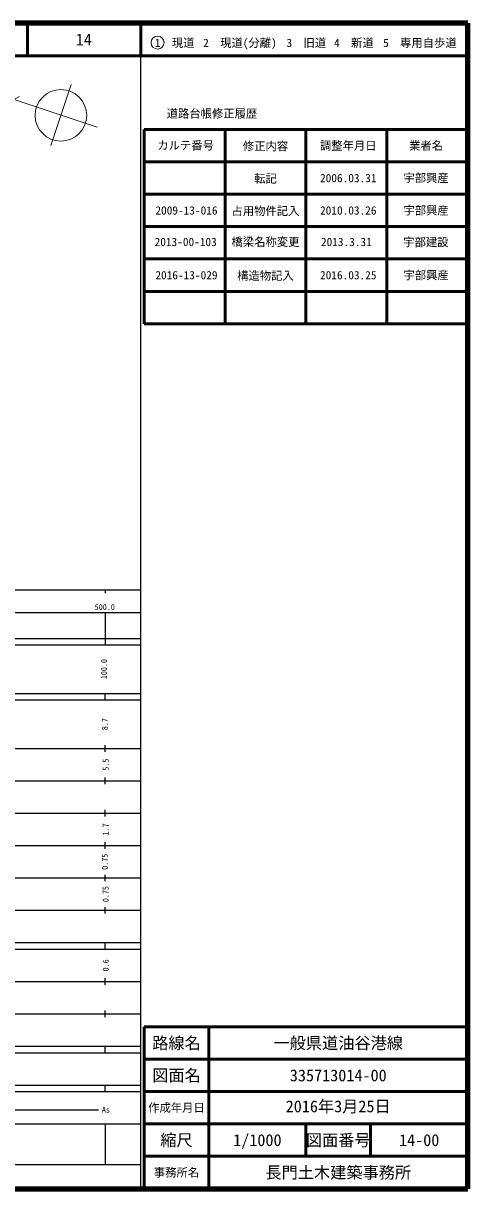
# Model space of a CAD drawing. Units: millimetres, scale not verified. Extents: x 40000 to 680000, y 20000 to 380000.
# Drawn here: x 542662 to 680000, y 20000 to 380000 of the extents above; entities that cross this region are included whole.
import ezdxf
from ezdxf.enums import TextEntityAlignment as Align

# ---------------------------------------------------------------- set-up
doc = ezdxf.new("R2010")
doc.units = ezdxf.units.MM
doc.header["$LTSCALE"] = 1000
for name, color, linetype, lineweight in [('M-TTL', 2, 'Continuous', 140), ('M-TTL-BAND', 7, 'Continuous', 25), ('M-TTL-FRAM', 2, 'Continuous', 50), ('M-TTL-LINE', 7, 'Continuous', 50), ('M-TTL-TXT', 7, 'Continuous', 13), ('M-WORK', 1, 'Continuous', 13)]:
    doc.layers.add(name, color=color, linetype=linetype, lineweight=lineweight)
doc.styles.add('ＭＳ ゴシック', font='')
doc.styles.get('ＭＳ ゴシック').set_extended_font_data('MS Gothic')

msp = doc.modelspace()

# ---------------------------------------------------------------- linework, layer by layer
at = {"layer": 'M-TTL'}
for p, q in [((680000, 380000), (40000, 380000)), ((680000, 20000), (680000, 380000)), ((40000, 20000), (680000, 20000))]:
    msp.add_line(p, q, dxfattribs=at)
at = {"layer": 'M-TTL-BAND'}
for p, q in [((579000, 20000), (579000, 370000)), ((40000, 205000), (579000, 205000)), ((568000, 205000), (568000, 204000)), ((68000, 198000), (579000, 198000)), ((568000, 198000), (568000, 188000)), ((40000, 190000), (579000, 190000)), ((40000, 188000), (579000, 188000)), ((40000, 173000), (579000, 173000)), ((568000, 171000), (568000, 173000)), ((40000, 171000), (579000, 171000)), ((40000, 156000), (579000, 156000)), ((568000, 155000), (568000, 157000)), ((46000, 146000), (579000, 146000)), ((568000, 145000), (568000, 147000)), ((568000, 135000), (568000, 137000)), ((52000, 136000), (579000, 136000)), ((46000, 126000), (579000, 126000)), ((568000, 125000), (568000, 127000)), ((52000, 116000), (579000, 116000)), ((568000, 115000), (568000, 117000)), ((46000, 106000), (579000, 106000)), ((568000, 105000), (568000, 107000)), ((40000, 96000), (579000, 96000)), ((40000, 94000), (579000, 94000)), ((568000, 94000), (568000, 96000)), ((49000, 84000), (579000, 84000)), ((568000, 83000), (568000, 85000)), ((40000, 74000), (579000, 74000)), ((568000, 73000), (568000, 75000)), ((40000, 64000), (579000, 64000)), ((40000, 62000), (579000, 62000)), ((568000, 62000), (568000, 64000)), ((40000, 52000), (579000, 52000)), ((568000, 50000), (568000, 52000)), ((40000, 50000), (579000, 50000)), ((70805, 44406), (565903, 44406)), ((40000, 40000), (579000, 40000)), ((568000, 40000), (568000, 27500)), ((68000, 27500), (579000, 27500))]:
    msp.add_line(p, q, dxfattribs=at)
at = {"layer": 'M-TTL-FRAM'}
for p, q in [((580000, 347197), (580000, 287197)), ((580000, 347197), (680000, 347197)), ((580000, 287197), (680000, 287197)), ((680000, 70000), (580000, 70000)), ((580000, 70000), (580000, 20000))]:
    msp.add_line(p, q, dxfattribs=at)
at = {"layer": 'M-TTL-LINE'}
for p, q in [((543997, 380000), (543997, 370000)), ((579000, 380000), (579000, 370000)), ((40000, 370000), (680000, 370000)), ((605000, 347197), (605000, 287197)), ((630000, 347197), (630000, 287197)), ((655000, 347197), (655000, 287197)), ((580000, 337197), (680000, 337197)), ((580000, 327197), (680000, 327197)), ((580000, 317197), (680000, 317197)), ((580000, 307197), (680000, 307197)), ((580000, 297197), (680000, 297197)), ((600000, 70000), (600000, 20000)), ((680000, 60000), (580000, 60000)), ((680000, 50000), (580000, 50000)), ((680000, 40000), (580000, 40000)), ((630000, 40000), (630000, 30000)), ((650000, 40000), (650000, 30000)), ((680000, 30000), (580000, 30000))]:
    msp.add_line(p, q, dxfattribs=at)
at = {"layer": 'M-TTL-TXT'}
msp.add_circle((584147, 374034), 2000, dxfattribs=at)
at = {"layer": 'M-WORK'}
msp.add_line((551211, 342208), (557481, 361126), dxfattribs=at)
msp.add_lwpolyline([(565519, 347964), (535509, 357910), (537825, 355475), (541462, 357391)], dxfattribs=at)
msp.add_circle((554283, 351565), 7965, dxfattribs=at)

# ---------------------------------------------------------------- texts
at = {"layer": 'M-TTL-BAND', "style": 'ＭＳ ゴシック'}
msp.add_text('500.0', height=1833, dxfattribs=at).set_placement((567844, 198195), align=Align.BOTTOM_CENTER)
for s, p in [('100.0', (567602, 180500)), ('8.7', (567852, 163500)), ('5.5', (568102, 151000)), ('1.7', (568102, 131000)), ('0.75', (567852, 121000)), ('0.75', (568102, 111000)), ('0.6', (568102, 89000))]:
    msp.add_text(s, height=1833, rotation=90, dxfattribs=at).set_placement(p, align=Align.MIDDLE_CENTER)
msp.add_text('As', height=1833, dxfattribs=at).set_placement((568201, 44406), align=Align.MIDDLE_CENTER)
at = {"layer": 'M-TTL-TXT', "style": 'ＭＳ ゴシック'}
for s, height, p in [('14', 3666, (561372, 375000)), ('1\u3000現道', 2566, (589448, 373958)), ('2\u3000現道(分離)', 2566, (609619, 373958)), ('3\u3000旧道', 2566, (630121, 373958)), ('4\u3000新道', 2566, (644824, 373958)), ('5\u3000専用自歩道', 2566, (665228, 373958)), ('道路台帳修正履歴', 2566, (600968, 352113)), ('カルテ番号', 2566, (592839, 342277)), ('修正内容', 2566, (617509, 342023)), ('調整年月日', 2566, (643089, 342197)), ('業者名', 2566, (667134, 342197)), ('転記', 2566, (617509, 332023)), ('2006.03.31', 2566, (643089, 332197)), ('宇部興産', 2566, (667134, 332197)), ('2009-13-016', 2566, (593089, 322197)), ('占用物件記入', 2566, (617509, 322023)), ('2010.03.26', 2566, (643089, 322197)), ('宇部興産', 2566, (667134, 322197)), ('2016-13-029', 2566, (593089, 302197)), ('構造物記入', 2566, (617509, 302023)), ('2016.03.25', 2566, (643089, 302197)), ('宇部興産', 2566, (667134, 302197)), ('路線名', 3666, (590000, 65000)), ('一般県道油谷港線', 3666, (640000, 65000)), ('図面名', 3666, (590000, 55000)), ('335713014-00', 3666, (640000, 55000)), ('作成年月日', 2566, (590000, 45000)), ('縮尺', 3666, (590000, 35000)), ('1/1000', 3666, (615000, 35000)), ('図面番号', 3666, (640000, 35000)), ('14-00', 3666, (665000, 35000)), ('事務所名', 2566, (590000, 25000)), ('長門土木建築事務所', 3666, (640000, 25000))]:
    msp.add_text(s, height=height, dxfattribs=at).set_placement(p, align=Align.MIDDLE_CENTER)
for s, height, p in [('2013-00-103', 2566, (583248, 310414)), ('2016年3月25日', 3666, (623750, 42500))]:
    msp.add_text(s, height=height, dxfattribs=at).set_placement(p, align=Align.BOTTOM_LEFT)
for s, p in [('橋梁名称変更', (617500, 310414)), ('2013.3.31', (642500, 310414)), ('宇部建設', (667077, 310357))]:
    msp.add_text(s, height=2566, dxfattribs=at).set_placement(p, align=Align.BOTTOM_CENTER)

doc.saveas('drawing.dxf')
